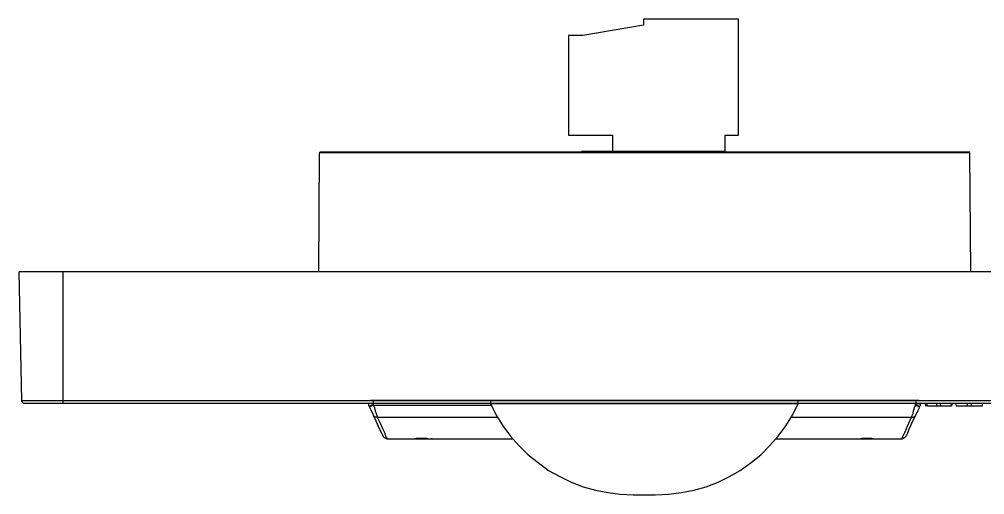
# Model space of a CAD drawing. Header units: centimetres. Extents: x -4.9 to 8, y -12.7 to 4.
# Drawn here: x -4.89 to 1.7, y -12.66 to -9.42 of the extents above; entities that cross this region are included whole.
import ezdxf

# ---------------------------------------------------------------- set-up
doc = ezdxf.new("R2010")
doc.units = ezdxf.units.CM
doc.header["$MEASUREMENT"] = 0
doc.layers.add('Layer 1', color=7, linetype='Continuous')

msp = doc.modelspace()

# ---------------------------------------------------------------- linework, layer by layer
at = {"layer": 'Layer 1', "color": 250, "lineweight": 25}
for points in [[(-0.62803, -9.45488), (-0.62803, -9.45488), (-1.04078, -9.52542), (-1.04078, -9.52542)], [(-0.62803, -9.41606), (-0.62803, -9.41606), (-0.62803, -9.45488), (-0.62803, -9.45488)], [(0.02108, -9.41606), (0.02108, -9.41606), (-0.62803, -9.41606), (-0.62803, -9.41606)], [(0.02108, -10.20629), (0.02108, -10.20629), (0.02108, -9.41606), (0.02108, -9.41606)], [(-1.13956, -9.52542), (-1.13956, -9.52542), (-1.13956, -10.20629), (-1.13956, -10.20629)], [(-1.04078, -9.52542), (-1.04078, -9.52542), (-1.13956, -9.52542), (-1.13956, -9.52542)], [(-1.13956, -10.20629), (-1.13956, -10.20629), (-0.83969, -10.20629), (-0.83969, -10.20629)], [(-0.83969, -10.20629), (-0.83969, -10.20629), (-0.83969, -10.31566), (-0.83969, -10.31566)], [(-0.07063, -10.20629), (-0.07063, -10.20629), (0.02108, -10.20629), (0.02108, -10.20629)], [(-0.07063, -10.31566), (-0.07063, -10.31566), (-0.07063, -10.20629), (-0.07063, -10.20629)], [(-2.83901, -10.32623), (-2.83901, -10.32623), (-2.84381, -11.13761), (-2.84381, -11.13761)], [(1.59542, -10.32623), (1.59542, -10.32623), (-2.83901, -10.32623), (-2.83901, -10.32623)], [(1.59801, -10.3227), (1.59801, -10.3227), (-2.83642, -10.3227), (-2.83642, -10.3227)], [(-1.04782, -10.3227), (-1.04782, -10.3227), (-1.04782, -10.31566), (-1.04782, -10.31566)], [(-1.04782, -10.31566), (-1.04782, -10.31566), (-1.04782, -10.31566), (-1.04782, -10.31566)], [(-1.04782, -10.31566), (-1.04782, -10.31566), (-0.35992, -10.31566), (-0.35992, -10.31566)], [(-0.35992, -10.31566), (-0.35992, -10.31566), (-0.07063, -10.31566), (-0.07063, -10.31566)], [(-0.35992, -10.31566), (-0.35992, -10.31566), (-0.35992, -10.31566), (-0.35992, -10.31566)], [(-0.35992, -10.31566), (-0.35992, -10.31566), (-0.35992, -10.3227), (-0.35992, -10.3227)], [(1.59542, -10.32623), (1.59542, -10.32623), (1.60182, -11.13761), (1.60182, -11.13761)], [(-4.86749, -12.01603), (-4.86749, -12.01603), (-4.88513, -11.13761), (-4.88513, -11.13761)], [(-4.58527, -12.01603), (-4.58527, -12.01603), (-4.58527, -11.13761), (-4.58527, -11.13761)], [(3.33459, -11.13761), (3.33459, -11.13761), (-4.58527, -11.13761), (-4.58527, -11.13761)], [(-4.58527, -12.01603), (-4.58527, -12.01603), (3.33459, -12.01603), (3.33459, -12.01603)], [(3.33459, -12.0372), (3.33459, -12.0372), (-4.58527, -12.0372), (-4.58527, -12.0372)], [(1.24969, -12.01603), (1.24969, -12.01603), (-2.48976, -12.01603), (-2.48976, -12.01603)], [(-2.47212, -12.01603), (-2.47212, -12.01603), (-2.47212, -12.0372), (-2.47212, -12.0372)], [(-2.47212, -12.04426), (-2.47212, -12.04426), (-2.46859, -12.04778), (-2.46859, -12.04778)], [(-2.46859, -12.04778), (-2.46859, -12.04778), (-1.66778, -12.04778), (-1.66778, -12.04778)], [(-1.67131, -12.01603), (-1.67131, -12.01603), (-1.67131, -12.0372), (-1.67131, -12.0372)], [(0.42772, -12.0372), (0.42772, -12.0372), (0.42772, -12.01603), (0.42772, -12.01603)], [(1.22853, -12.04778), (1.22853, -12.04778), (1.22853, -12.04426), (1.22853, -12.04426)], [(1.23206, -12.0372), (1.23206, -12.0372), (1.23206, -12.01603), (1.23206, -12.01603)], [(1.24969, -12.01603), (1.24969, -12.01603), (1.24969, -12.01603), (1.24969, -12.01603)], [(1.29555, -12.0372), (1.29555, -12.0372), (1.29906, -12.05484), (1.29906, -12.05484)], [(1.29906, -12.05484), (1.29906, -12.05484), (1.29555, -12.0372), (1.29555, -12.0372)], [(1.30966, -12.05484), (1.30966, -12.05484), (1.30613, -12.0372), (1.30613, -12.0372)], [(1.37316, -12.05484), (1.37316, -12.05484), (1.37316, -12.0372), (1.37316, -12.0372)], [(1.39784, -12.05484), (1.39784, -12.05484), (1.39784, -12.0372), (1.39784, -12.0372)], [(1.47545, -12.05484), (1.47545, -12.05484), (1.47898, -12.0372), (1.47898, -12.0372)], [(1.5072, -12.05484), (1.5072, -12.05484), (1.50369, -12.0372), (1.50369, -12.0372)], [(1.5072, -12.05484), (1.5072, -12.05484), (1.50369, -12.0372), (1.50369, -12.0372)], [(1.60952, -12.05484), (1.60952, -12.05484), (1.60952, -12.0372), (1.60952, -12.0372)], [(-2.49681, -12.05837), (-2.49681, -12.05837), (-2.49681, -12.05484), (-2.49681, -12.05484)], [(1.25674, -12.05484), (1.25674, -12.05484), (1.25322, -12.05837), (1.25322, -12.05837)], [(1.39784, -12.05484), (1.39784, -12.05484), (1.37316, -12.05484), (1.37316, -12.05484)], [(1.60952, -12.05484), (1.60952, -12.05484), (1.5813, -12.05484), (1.5813, -12.05484)], [(-2.4439, -12.12892), (-2.4439, -12.12892), (-1.62192, -12.12892), (-1.62192, -12.12892)], [(0.38185, -12.12892), (0.38185, -12.12892), (1.20031, -12.12892), (1.20031, -12.12892)], [(-2.37687, -12.27709), (-2.37687, -12.27709), (-2.21106, -12.27709), (-2.21106, -12.27709)], [(-2.21106, -12.27709), (-2.21106, -12.27709), (-2.06995, -12.27709), (-2.06995, -12.27709)], [(-2.07348, -12.27709), (-2.07348, -12.27709), (-1.51962, -12.27709), (-1.51962, -12.27709)], [(0.27603, -12.27709), (0.27603, -12.27709), (0.82989, -12.27709), (0.82989, -12.27709)], [(0.82989, -12.27709), (0.82989, -12.27709), (0.96747, -12.27709), (0.96747, -12.27709)], [(0.96747, -12.27709), (0.96747, -12.27709), (1.13328, -12.27709), (1.13328, -12.27709)]]:
    msp.add_open_spline(points, degree=3, dxfattribs=at)
for points, knots in [([(-4.58527, -11.13761), (-4.58527, -11.13761), (-4.64171, -11.13761), (-4.64171, -11.13761), (-4.64171, -11.13761), (-4.64171, -11.13761), (-4.69816, -11.13761), (-4.69816, -11.13761), (-4.69816, -11.13761), (-4.69816, -11.13761), (-4.75107, -11.13761), (-4.75107, -11.13761), (-4.75107, -11.13761), (-4.75107, -11.13761), (-4.79694, -11.13761), (-4.79694, -11.13761), (-4.79694, -11.13761), (-4.79694, -11.13761), (-4.83221, -11.13761), (-4.83221, -11.13761), (-4.83221, -11.13761), (-4.83221, -11.13761), (-4.86044, -11.13761), (-4.86044, -11.13761), (-4.86044, -11.13761), (-4.86044, -11.13761), (-4.87807, -11.13761), (-4.87807, -11.13761), (-4.87807, -11.13761), (-4.87807, -11.13761), (-4.88513, -11.13761), (-4.88513, -11.13761)], [0, 0, 0, 0, 0.1111111, 0.1111111, 0.1111111, 0.1111111, 0.2222222, 0.2222222, 0.2222222, 0.2222222, 0.3333333, 0.3333333, 0.3333333, 0.3333333, 0.4444444, 0.4444444, 0.4444444, 0.4444444, 0.5555556, 0.5555556, 0.5555556, 0.5555556, 0.6666667, 0.6666667, 0.6666667, 0.6666667, 0.7777778, 0.7777778, 0.7777778, 0.7777778, 1, 1, 1, 1]), ([(-4.86749, -12.01603), (-4.86749, -12.01603), (-4.86396, -12.01603), (-4.86396, -12.01603), (-4.86396, -12.01603), (-4.86396, -12.01603), (-4.84632, -12.01603), (-4.84632, -12.01603), (-4.84632, -12.01603), (-4.84632, -12.01603), (-4.82163, -12.01603), (-4.82163, -12.01603), (-4.82163, -12.01603), (-4.82163, -12.01603), (-4.78635, -12.01603), (-4.78635, -12.01603), (-4.78635, -12.01603), (-4.78635, -12.01603), (-4.74402, -12.01603), (-4.74402, -12.01603), (-4.74402, -12.01603), (-4.74402, -12.01603), (-4.69463, -12.01603), (-4.69463, -12.01603), (-4.69463, -12.01603), (-4.69463, -12.01603), (-4.64171, -12.01603), (-4.64171, -12.01603), (-4.64171, -12.01603), (-4.64171, -12.01603), (-4.58527, -12.01603), (-4.58527, -12.01603)], [0, 0, 0, 0, 0.1111111, 0.1111111, 0.1111111, 0.1111111, 0.2222222, 0.2222222, 0.2222222, 0.2222222, 0.3333333, 0.3333333, 0.3333333, 0.3333333, 0.4444444, 0.4444444, 0.4444444, 0.4444444, 0.5555556, 0.5555556, 0.5555556, 0.5555556, 0.6666667, 0.6666667, 0.6666667, 0.6666667, 0.7777778, 0.7777778, 0.7777778, 0.7777778, 1, 1, 1, 1]), ([(-4.84985, -12.0372), (-4.84985, -12.0372), (-4.85338, -12.0372), (-4.85338, -12.0372), (-4.85338, -12.0372), (-4.85338, -12.0372), (-4.85691, -12.03367), (-4.85691, -12.03367), (-4.85691, -12.03367), (-4.85691, -12.03367), (-4.86044, -12.03367), (-4.86044, -12.03367), (-4.86044, -12.03367), (-4.86044, -12.03367), (-4.86396, -12.03014), (-4.86396, -12.03014), (-4.86396, -12.03014), (-4.86396, -12.03014), (-4.86396, -12.02661), (-4.86396, -12.02661), (-4.86396, -12.02661), (-4.86396, -12.02661), (-4.86749, -12.02309), (-4.86749, -12.02309), (-4.86749, -12.02309), (-4.86749, -12.02309), (-4.86749, -12.01956), (-4.86749, -12.01956), (-4.86749, -12.01956), (-4.86749, -12.01956), (-4.86749, -12.01603), (-4.86749, -12.01603)], [0, 0, 0, 0, 0.1111111, 0.1111111, 0.1111111, 0.1111111, 0.2222222, 0.2222222, 0.2222222, 0.2222222, 0.3333333, 0.3333333, 0.3333333, 0.3333333, 0.4444444, 0.4444444, 0.4444444, 0.4444444, 0.5555556, 0.5555556, 0.5555556, 0.5555556, 0.6666667, 0.6666667, 0.6666667, 0.6666667, 0.7777778, 0.7777778, 0.7777778, 0.7777778, 1, 1, 1, 1]), ([(-4.58527, -12.0372), (-4.58527, -12.0372), (-4.63466, -12.0372), (-4.63466, -12.0372), (-4.63466, -12.0372), (-4.63466, -12.0372), (-4.68405, -12.0372), (-4.68405, -12.0372), (-4.68405, -12.0372), (-4.68405, -12.0372), (-4.72991, -12.0372), (-4.72991, -12.0372), (-4.72991, -12.0372), (-4.72991, -12.0372), (-4.77224, -12.0372), (-4.77224, -12.0372), (-4.77224, -12.0372), (-4.77224, -12.0372), (-4.80399, -12.0372), (-4.80399, -12.0372), (-4.80399, -12.0372), (-4.80399, -12.0372), (-4.82869, -12.0372), (-4.82869, -12.0372), (-4.82869, -12.0372), (-4.82869, -12.0372), (-4.8428, -12.0372), (-4.8428, -12.0372), (-4.8428, -12.0372), (-4.8428, -12.0372), (-4.84985, -12.0372), (-4.84985, -12.0372)], [0, 0, 0, 0, 0.1111111, 0.1111111, 0.1111111, 0.1111111, 0.2222222, 0.2222222, 0.2222222, 0.2222222, 0.3333333, 0.3333333, 0.3333333, 0.3333333, 0.4444444, 0.4444444, 0.4444444, 0.4444444, 0.5555556, 0.5555556, 0.5555556, 0.5555556, 0.6666667, 0.6666667, 0.6666667, 0.6666667, 0.7777778, 0.7777778, 0.7777778, 0.7777778, 1, 1, 1, 1]), ([(-4.58527, -12.0372), (-4.58527, -12.0372), (-4.58527, -12.0372), (-4.58527, -12.0372), (-4.58527, -12.0372), (-4.58527, -12.0372), (-4.58527, -12.03367), (-4.58527, -12.03367), (-4.58527, -12.03367), (-4.58527, -12.03367), (-4.58527, -12.03014), (-4.58527, -12.03014), (-4.58527, -12.03014), (-4.58527, -12.03014), (-4.58527, -12.02661), (-4.58527, -12.02661), (-4.58527, -12.02661), (-4.58527, -12.02661), (-4.58527, -12.02309), (-4.58527, -12.02309), (-4.58527, -12.02309), (-4.58527, -12.02309), (-4.58527, -12.01956), (-4.58527, -12.01956), (-4.58527, -12.01956), (-4.58527, -12.01956), (-4.58527, -12.01603), (-4.58527, -12.01603)], [0, 0, 0, 0, 0.125, 0.125, 0.125, 0.125, 0.25, 0.25, 0.25, 0.25, 0.375, 0.375, 0.375, 0.375, 0.5, 0.5, 0.5, 0.5, 0.625, 0.625, 0.625, 0.625, 0.75, 0.75, 0.75, 0.75, 1, 1, 1, 1]), ([(-2.47212, -12.0372), (-2.47212, -12.0372), (-2.47917, -12.0372), (-2.47917, -12.0372), (-2.47917, -12.0372), (-2.47917, -12.0372), (-2.4827, -12.0372), (-2.4827, -12.0372), (-2.4827, -12.0372), (-2.4827, -12.0372), (-2.48976, -12.0372), (-2.48976, -12.0372), (-2.48976, -12.0372), (-2.48976, -12.0372), (-2.49328, -12.0372), (-2.49328, -12.0372), (-2.49328, -12.0372), (-2.49328, -12.0372), (-2.49681, -12.0372), (-2.49681, -12.0372), (-2.49681, -12.0372), (-2.49681, -12.0372), (-2.50034, -12.0372), (-2.50034, -12.0372), (-2.50034, -12.0372), (-2.50034, -12.0372), (-2.50387, -12.0372), (-2.50387, -12.0372)], [0, 0, 0, 0, 0.125, 0.125, 0.125, 0.125, 0.25, 0.25, 0.25, 0.25, 0.375, 0.375, 0.375, 0.375, 0.5, 0.5, 0.5, 0.5, 0.625, 0.625, 0.625, 0.625, 0.75, 0.75, 0.75, 0.75, 1, 1, 1, 1]), ([(-2.49681, -12.05484), (-2.49681, -12.05484), (-2.50034, -12.05131), (-2.50034, -12.05131), (-2.50034, -12.05131), (-2.50034, -12.05131), (-2.50034, -12.04426), (-2.50034, -12.04426), (-2.50034, -12.04426), (-2.50034, -12.04426), (-2.50387, -12.0372), (-2.50387, -12.0372)], [0, 0, 0, 0, 0.25, 0.25, 0.25, 0.25, 0.5, 0.5, 0.5, 0.5, 1, 1, 1, 1]), ([(-2.50034, -12.01603), (-2.50034, -12.01603), (-2.49681, -12.01603), (-2.49681, -12.01603), (-2.49681, -12.01603), (-2.49681, -12.01603), (-2.48976, -12.01603), (-2.48976, -12.01603)], [0, 0, 0, 0, 0.3333333, 0.3333333, 0.3333333, 0.3333333, 1, 1, 1, 1]), ([(-2.47212, -12.04426), (-2.47212, -12.04426), (-2.47565, -12.04778), (-2.47565, -12.04778), (-2.47565, -12.04778), (-2.47565, -12.04778), (-2.4827, -12.04778), (-2.4827, -12.04778), (-2.4827, -12.04778), (-2.4827, -12.04778), (-2.48623, -12.05131), (-2.48623, -12.05131), (-2.48623, -12.05131), (-2.48623, -12.05131), (-2.48976, -12.05131), (-2.48976, -12.05131), (-2.48976, -12.05131), (-2.48976, -12.05131), (-2.49328, -12.05484), (-2.49328, -12.05484), (-2.49328, -12.05484), (-2.49328, -12.05484), (-2.49681, -12.05484), (-2.49681, -12.05484)], [0, 0, 0, 0, 0.1428571, 0.1428571, 0.1428571, 0.1428571, 0.2857143, 0.2857143, 0.2857143, 0.2857143, 0.4285714, 0.4285714, 0.4285714, 0.4285714, 0.5714286, 0.5714286, 0.5714286, 0.5714286, 0.7142857, 0.7142857, 0.7142857, 0.7142857, 1, 1, 1, 1]), ([(-2.46859, -12.04778), (-2.46859, -12.04778), (-2.47565, -12.04778), (-2.47565, -12.04778), (-2.47565, -12.04778), (-2.47565, -12.04778), (-2.47917, -12.05131), (-2.47917, -12.05131), (-2.47917, -12.05131), (-2.47917, -12.05131), (-2.48623, -12.05484), (-2.48623, -12.05484), (-2.48623, -12.05484), (-2.48623, -12.05484), (-2.48976, -12.05484), (-2.48976, -12.05484), (-2.48976, -12.05484), (-2.48976, -12.05484), (-2.49328, -12.05837), (-2.49328, -12.05837), (-2.49328, -12.05837), (-2.49328, -12.05837), (-2.49681, -12.05837), (-2.49681, -12.05837)], [0, 0, 0, 0, 0.1428571, 0.1428571, 0.1428571, 0.1428571, 0.2857143, 0.2857143, 0.2857143, 0.2857143, 0.4285714, 0.4285714, 0.4285714, 0.4285714, 0.5714286, 0.5714286, 0.5714286, 0.5714286, 0.7142857, 0.7142857, 0.7142857, 0.7142857, 1, 1, 1, 1]), ([(-2.47212, -12.0372), (-2.47212, -12.0372), (-2.47212, -12.04073), (-2.47212, -12.04073), (-2.47212, -12.04073), (-2.47212, -12.04073), (-2.47212, -12.04426), (-2.47212, -12.04426)], [0, 0, 0, 0, 0.3333333, 0.3333333, 0.3333333, 0.3333333, 1, 1, 1, 1]), ([(-2.46859, -12.04778), (-2.46859, -12.04778), (-2.46153, -12.06542), (-2.46153, -12.06542), (-2.46153, -12.06542), (-2.46153, -12.06542), (-2.45801, -12.08659), (-2.45801, -12.08659), (-2.45801, -12.08659), (-2.45801, -12.08659), (-2.45095, -12.10423), (-2.45095, -12.10423), (-2.45095, -12.10423), (-2.45095, -12.10423), (-2.44742, -12.11834), (-2.44742, -12.11834), (-2.44742, -12.11834), (-2.44742, -12.11834), (-2.4439, -12.12892), (-2.4439, -12.12892)], [0, 0, 0, 0, 0.1666667, 0.1666667, 0.1666667, 0.1666667, 0.3333333, 0.3333333, 0.3333333, 0.3333333, 0.5, 0.5, 0.5, 0.5, 0.6666667, 0.6666667, 0.6666667, 0.6666667, 1, 1, 1, 1]), ([(-1.67131, -12.0372), (-1.67131, -12.0372), (-1.63251, -12.11481), (-1.63251, -12.11481), (-1.63251, -12.11481), (-1.63251, -12.11481), (-1.58665, -12.18889), (-1.58665, -12.18889), (-1.58665, -12.18889), (-1.58665, -12.18889), (-1.53373, -12.25945), (-1.53373, -12.25945), (-1.53373, -12.25945), (-1.53373, -12.25945), (-1.47728, -12.32295), (-1.47728, -12.32295), (-1.47728, -12.32295), (-1.47728, -12.32295), (-1.41378, -12.38645), (-1.41378, -12.38645), (-1.41378, -12.38645), (-1.41378, -12.38645), (-1.34676, -12.43937), (-1.34676, -12.43937), (-1.34676, -12.43937), (-1.34676, -12.43937), (-1.2762, -12.49228), (-1.2762, -12.49228), (-1.2762, -12.49228), (-1.2762, -12.49228), (-1.19859, -12.53462), (-1.19859, -12.53462), (-1.19859, -12.53462), (-1.19859, -12.53462), (-1.12098, -12.57342), (-1.12098, -12.57342), (-1.12098, -12.57342), (-1.12098, -12.57342), (-1.03984, -12.60517), (-1.03984, -12.60517), (-1.03984, -12.60517), (-1.03984, -12.60517), (-0.95517, -12.62634), (-0.95517, -12.62634), (-0.95517, -12.62634), (-0.95517, -12.62634), (-0.87051, -12.64398), (-0.87051, -12.64398), (-0.87051, -12.64398), (-0.87051, -12.64398), (-0.78584, -12.65456), (-0.78584, -12.65456), (-0.78584, -12.65456), (-0.78584, -12.65456), (-0.69765, -12.65809), (-0.69765, -12.65809)], [0, 0, 0, 0, 0.0666667, 0.0666667, 0.0666667, 0.0666667, 0.1333333, 0.1333333, 0.1333333, 0.1333333, 0.2, 0.2, 0.2, 0.2, 0.2666667, 0.2666667, 0.2666667, 0.2666667, 0.3333333, 0.3333333, 0.3333333, 0.3333333, 0.4, 0.4, 0.4, 0.4, 0.4666667, 0.4666667, 0.4666667, 0.4666667, 0.5333333, 0.5333333, 0.5333333, 0.5333333, 0.6, 0.6, 0.6, 0.6, 0.6666667, 0.6666667, 0.6666667, 0.6666667, 0.7333333, 0.7333333, 0.7333333, 0.7333333, 0.8, 0.8, 0.8, 0.8, 0.8666667, 0.8666667, 0.8666667, 0.8666667, 1, 1, 1, 1]), ([(-1.67131, -12.0372), (-1.67131, -12.0372), (-1.66778, -12.0372), (-1.66778, -12.0372), (-1.66778, -12.0372), (-1.66778, -12.0372), (-1.6572, -12.0372), (-1.6572, -12.0372), (-1.6572, -12.0372), (-1.6572, -12.0372), (-1.63956, -12.0372), (-1.63956, -12.0372), (-1.63956, -12.0372), (-1.63956, -12.0372), (-1.6184, -12.0372), (-1.6184, -12.0372), (-1.6184, -12.0372), (-1.6184, -12.0372), (-1.58665, -12.0372), (-1.58665, -12.0372), (-1.58665, -12.0372), (-1.58665, -12.0372), (-1.55137, -12.0372), (-1.55137, -12.0372), (-1.55137, -12.0372), (-1.55137, -12.0372), (-1.50903, -12.0372), (-1.50903, -12.0372), (-1.50903, -12.0372), (-1.50903, -12.0372), (-1.45965, -12.0372), (-1.45965, -12.0372), (-1.45965, -12.0372), (-1.45965, -12.0372), (-1.40673, -12.0372), (-1.40673, -12.0372), (-1.40673, -12.0372), (-1.40673, -12.0372), (-1.34676, -12.0372), (-1.34676, -12.0372), (-1.34676, -12.0372), (-1.34676, -12.0372), (-1.28326, -12.0372), (-1.28326, -12.0372), (-1.28326, -12.0372), (-1.28326, -12.0372), (-1.21623, -12.0372), (-1.21623, -12.0372), (-1.21623, -12.0372), (-1.21623, -12.0372), (-1.14567, -12.0372), (-1.14567, -12.0372), (-1.14567, -12.0372), (-1.14567, -12.0372), (-1.07159, -12.0372), (-1.07159, -12.0372), (-1.07159, -12.0372), (-1.07159, -12.0372), (-0.99398, -12.0372), (-0.99398, -12.0372), (-0.99398, -12.0372), (-0.99398, -12.0372), (-0.91284, -12.0372), (-0.91284, -12.0372), (-0.91284, -12.0372), (-0.91284, -12.0372), (-0.8317, -12.0372), (-0.8317, -12.0372), (-0.8317, -12.0372), (-0.8317, -12.0372), (-0.74703, -12.0372), (-0.74703, -12.0372), (-0.74703, -12.0372), (-0.74703, -12.0372), (-0.66237, -12.0372), (-0.66237, -12.0372), (-0.66237, -12.0372), (-0.66237, -12.0372), (-0.5777, -12.0372), (-0.5777, -12.0372), (-0.5777, -12.0372), (-0.5777, -12.0372), (-0.49303, -12.0372), (-0.49303, -12.0372), (-0.49303, -12.0372), (-0.49303, -12.0372), (-0.4119, -12.0372), (-0.4119, -12.0372), (-0.4119, -12.0372), (-0.4119, -12.0372), (-0.32723, -12.0372), (-0.32723, -12.0372), (-0.32723, -12.0372), (-0.32723, -12.0372), (-0.24962, -12.0372), (-0.24962, -12.0372), (-0.24962, -12.0372), (-0.24962, -12.0372), (-0.17201, -12.0372), (-0.17201, -12.0372), (-0.17201, -12.0372), (-0.17201, -12.0372), (-0.0944, -12.0372), (-0.0944, -12.0372), (-0.0944, -12.0372), (-0.0944, -12.0372), (-0.02383, -12.0372), (-0.02383, -12.0372), (-0.02383, -12.0372), (-0.02383, -12.0372), (0.0432, -12.0372), (0.0432, -12.0372), (0.0432, -12.0372), (0.0432, -12.0372), (0.10669, -12.0372), (0.10669, -12.0372), (0.10669, -12.0372), (0.10669, -12.0372), (0.16667, -12.0372), (0.16667, -12.0372), (0.16667, -12.0372), (0.16667, -12.0372), (0.21958, -12.0372), (0.21958, -12.0372), (0.21958, -12.0372), (0.21958, -12.0372), (0.26544, -12.0372), (0.26544, -12.0372), (0.26544, -12.0372), (0.26544, -12.0372), (0.30778, -12.0372), (0.30778, -12.0372), (0.30778, -12.0372), (0.30778, -12.0372), (0.34658, -12.0372), (0.34658, -12.0372), (0.34658, -12.0372), (0.34658, -12.0372), (0.3748, -12.0372), (0.3748, -12.0372), (0.3748, -12.0372), (0.3748, -12.0372), (0.41714, -12.0372), (0.41714, -12.0372), (0.41714, -12.0372), (0.41714, -12.0372), (0.42772, -12.0372), (0.42772, -12.0372)], [0, 0, 0, 0, 0.0263158, 0.0263158, 0.0263158, 0.0263158, 0.0526316, 0.0526316, 0.0526316, 0.0526316, 0.0789474, 0.0789474, 0.0789474, 0.0789474, 0.1052632, 0.1052632, 0.1052632, 0.1052632, 0.1315789, 0.1315789, 0.1315789, 0.1315789, 0.1578947, 0.1578947, 0.1578947, 0.1578947, 0.1842105, 0.1842105, 0.1842105, 0.1842105, 0.2105263, 0.2105263, 0.2105263, 0.2105263, 0.2368421, 0.2368421, 0.2368421, 0.2368421, 0.2631579, 0.2631579, 0.2631579, 0.2631579, 0.2894737, 0.2894737, 0.2894737, 0.2894737, 0.3157895, 0.3157895, 0.3157895, 0.3157895, 0.3421053, 0.3421053, 0.3421053, 0.3421053, 0.3684211, 0.3684211, 0.3684211, 0.3684211, 0.3947368, 0.3947368, 0.3947368, 0.3947368, 0.4210526, 0.4210526, 0.4210526, 0.4210526, 0.4473684, 0.4473684, 0.4473684, 0.4473684, 0.4736842, 0.4736842, 0.4736842, 0.4736842, 0.5, 0.5, 0.5, 0.5, 0.5263158, 0.5263158, 0.5263158, 0.5263158, 0.5526316, 0.5526316, 0.5526316, 0.5526316, 0.5789474, 0.5789474, 0.5789474, 0.5789474, 0.6052632, 0.6052632, 0.6052632, 0.6052632, 0.6315789, 0.6315789, 0.6315789, 0.6315789, 0.6578947, 0.6578947, 0.6578947, 0.6578947, 0.6842105, 0.6842105, 0.6842105, 0.6842105, 0.7105263, 0.7105263, 0.7105263, 0.7105263, 0.7368421, 0.7368421, 0.7368421, 0.7368421, 0.7631579, 0.7631579, 0.7631579, 0.7631579, 0.7894737, 0.7894737, 0.7894737, 0.7894737, 0.8157895, 0.8157895, 0.8157895, 0.8157895, 0.8421053, 0.8421053, 0.8421053, 0.8421053, 0.8684211, 0.8684211, 0.8684211, 0.8684211, 0.8947368, 0.8947368, 0.8947368, 0.8947368, 0.9210526, 0.9210526, 0.9210526, 0.9210526, 0.9473684, 0.9473684, 0.9473684, 0.9473684, 1, 1, 1, 1]), ([(-0.54595, -12.65809), (-0.54595, -12.65809), (-0.45776, -12.65456), (-0.45776, -12.65456), (-0.45776, -12.65456), (-0.45776, -12.65456), (-0.36956, -12.64398), (-0.36956, -12.64398), (-0.36956, -12.64398), (-0.36956, -12.64398), (-0.2849, -12.62634), (-0.2849, -12.62634), (-0.2849, -12.62634), (-0.2849, -12.62634), (-0.20023, -12.60517), (-0.20023, -12.60517), (-0.20023, -12.60517), (-0.20023, -12.60517), (-0.11909, -12.57342), (-0.11909, -12.57342), (-0.11909, -12.57342), (-0.11909, -12.57342), (-0.04147, -12.53462), (-0.04147, -12.53462), (-0.04147, -12.53462), (-0.04147, -12.53462), (0.0326, -12.49228), (0.0326, -12.49228), (0.0326, -12.49228), (0.0326, -12.49228), (0.10669, -12.43937), (0.10669, -12.43937), (0.10669, -12.43937), (0.10669, -12.43937), (0.17372, -12.38645), (0.17372, -12.38645), (0.17372, -12.38645), (0.17372, -12.38645), (0.23369, -12.32295), (0.23369, -12.32295), (0.23369, -12.32295), (0.23369, -12.32295), (0.29014, -12.25945), (0.29014, -12.25945), (0.29014, -12.25945), (0.29014, -12.25945), (0.34306, -12.18889), (0.34306, -12.18889), (0.34306, -12.18889), (0.34306, -12.18889), (0.38892, -12.11481), (0.38892, -12.11481), (0.38892, -12.11481), (0.38892, -12.11481), (0.42772, -12.0372), (0.42772, -12.0372)], [0, 0, 0, 0, 0.0666667, 0.0666667, 0.0666667, 0.0666667, 0.1333333, 0.1333333, 0.1333333, 0.1333333, 0.2, 0.2, 0.2, 0.2, 0.2666667, 0.2666667, 0.2666667, 0.2666667, 0.3333333, 0.3333333, 0.3333333, 0.3333333, 0.4, 0.4, 0.4, 0.4, 0.4666667, 0.4666667, 0.4666667, 0.4666667, 0.5333333, 0.5333333, 0.5333333, 0.5333333, 0.6, 0.6, 0.6, 0.6, 0.6666667, 0.6666667, 0.6666667, 0.6666667, 0.7333333, 0.7333333, 0.7333333, 0.7333333, 0.8, 0.8, 0.8, 0.8, 0.8666667, 0.8666667, 0.8666667, 0.8666667, 1, 1, 1, 1]), ([(1.20031, -12.12892), (1.20031, -12.12892), (1.20383, -12.11834), (1.20383, -12.11834), (1.20383, -12.11834), (1.20383, -12.11834), (1.21089, -12.10423), (1.21089, -12.10423), (1.21089, -12.10423), (1.21089, -12.10423), (1.21442, -12.08659), (1.21442, -12.08659), (1.21442, -12.08659), (1.21442, -12.08659), (1.22147, -12.06542), (1.22147, -12.06542), (1.22147, -12.06542), (1.22147, -12.06542), (1.22853, -12.04778), (1.22853, -12.04778)], [0, 0, 0, 0, 0.1666667, 0.1666667, 0.1666667, 0.1666667, 0.3333333, 0.3333333, 0.3333333, 0.3333333, 0.5, 0.5, 0.5, 0.5, 0.6666667, 0.6666667, 0.6666667, 0.6666667, 1, 1, 1, 1]), ([(1.22853, -12.04426), (1.22853, -12.04426), (1.22853, -12.04073), (1.22853, -12.04073), (1.22853, -12.04073), (1.22853, -12.04073), (1.23206, -12.04073), (1.23206, -12.04073), (1.23206, -12.04073), (1.23206, -12.04073), (1.23206, -12.0372), (1.23206, -12.0372)], [0, 0, 0, 0, 0.25, 0.25, 0.25, 0.25, 0.5, 0.5, 0.5, 0.5, 1, 1, 1, 1]), ([(1.22853, -12.04426), (1.22853, -12.04426), (1.23558, -12.04778), (1.23558, -12.04778), (1.23558, -12.04778), (1.23558, -12.04778), (1.2391, -12.04778), (1.2391, -12.04778), (1.2391, -12.04778), (1.2391, -12.04778), (1.24264, -12.05131), (1.24264, -12.05131), (1.24264, -12.05131), (1.24264, -12.05131), (1.24969, -12.05131), (1.24969, -12.05131), (1.24969, -12.05131), (1.24969, -12.05131), (1.24969, -12.05484), (1.24969, -12.05484), (1.24969, -12.05484), (1.24969, -12.05484), (1.25322, -12.05484), (1.25322, -12.05484), (1.25322, -12.05484), (1.25322, -12.05484), (1.25674, -12.05484), (1.25674, -12.05484)], [0, 0, 0, 0, 0.125, 0.125, 0.125, 0.125, 0.25, 0.25, 0.25, 0.25, 0.375, 0.375, 0.375, 0.375, 0.5, 0.5, 0.5, 0.5, 0.625, 0.625, 0.625, 0.625, 0.75, 0.75, 0.75, 0.75, 1, 1, 1, 1]), ([(1.22853, -12.04778), (1.22853, -12.04778), (1.23206, -12.04778), (1.23206, -12.04778), (1.23206, -12.04778), (1.23206, -12.04778), (1.2391, -12.05131), (1.2391, -12.05131), (1.2391, -12.05131), (1.2391, -12.05131), (1.24264, -12.05484), (1.24264, -12.05484), (1.24264, -12.05484), (1.24264, -12.05484), (1.24617, -12.05484), (1.24617, -12.05484), (1.24617, -12.05484), (1.24617, -12.05484), (1.24969, -12.05837), (1.24969, -12.05837), (1.24969, -12.05837), (1.24969, -12.05837), (1.25322, -12.05837), (1.25322, -12.05837)], [0, 0, 0, 0, 0.1428571, 0.1428571, 0.1428571, 0.1428571, 0.2857143, 0.2857143, 0.2857143, 0.2857143, 0.4285714, 0.4285714, 0.4285714, 0.4285714, 0.5714286, 0.5714286, 0.5714286, 0.5714286, 0.7142857, 0.7142857, 0.7142857, 0.7142857, 1, 1, 1, 1]), ([(1.23206, -12.0372), (1.23206, -12.0372), (1.23558, -12.0372), (1.23558, -12.0372), (1.23558, -12.0372), (1.23558, -12.0372), (1.24264, -12.0372), (1.24264, -12.0372), (1.24264, -12.0372), (1.24264, -12.0372), (1.24617, -12.0372), (1.24617, -12.0372), (1.24617, -12.0372), (1.24617, -12.0372), (1.25322, -12.0372), (1.25322, -12.0372), (1.25322, -12.0372), (1.25322, -12.0372), (1.25674, -12.0372), (1.25674, -12.0372), (1.25674, -12.0372), (1.25674, -12.0372), (1.26028, -12.0372), (1.26028, -12.0372)], [0, 0, 0, 0, 0.1428571, 0.1428571, 0.1428571, 0.1428571, 0.2857143, 0.2857143, 0.2857143, 0.2857143, 0.4285714, 0.4285714, 0.4285714, 0.4285714, 0.5714286, 0.5714286, 0.5714286, 0.5714286, 0.7142857, 0.7142857, 0.7142857, 0.7142857, 1, 1, 1, 1]), ([(1.24969, -12.01603), (1.24969, -12.01603), (1.25322, -12.01603), (1.25322, -12.01603), (1.25322, -12.01603), (1.25322, -12.01603), (1.26028, -12.01603), (1.26028, -12.01603)], [0, 0, 0, 0, 0.3333333, 0.3333333, 0.3333333, 0.3333333, 1, 1, 1, 1]), ([(1.26028, -12.0372), (1.26028, -12.0372), (1.26028, -12.04426), (1.26028, -12.04426), (1.26028, -12.04426), (1.26028, -12.04426), (1.26028, -12.05131), (1.26028, -12.05131), (1.26028, -12.05131), (1.26028, -12.05131), (1.25674, -12.05484), (1.25674, -12.05484)], [0, 0, 0, 0, 0.25, 0.25, 0.25, 0.25, 0.5, 0.5, 0.5, 0.5, 1, 1, 1, 1]), ([(1.47193, -12.05484), (1.47193, -12.05484), (1.47193, -12.04778), (1.47193, -12.04778), (1.47193, -12.04778), (1.47193, -12.04778), (1.47545, -12.0372), (1.47545, -12.0372)], [0, 0, 0, 0, 0.3333333, 0.3333333, 0.3333333, 0.3333333, 1, 1, 1, 1]), ([(1.5813, -12.05484), (1.5813, -12.05484), (1.5813, -12.05131), (1.5813, -12.05131), (1.5813, -12.05131), (1.5813, -12.05131), (1.5813, -12.04425), (1.5813, -12.04425), (1.5813, -12.04425), (1.5813, -12.04425), (1.5813, -12.0372), (1.5813, -12.0372)], [0, 0, 0, 0, 0.25, 0.25, 0.25, 0.25, 0.5, 0.5, 0.5, 0.5, 1, 1, 1, 1]), ([(1.68006, -12.05484), (1.68006, -12.05484), (1.68359, -12.04778), (1.68359, -12.04778), (1.68359, -12.04778), (1.68359, -12.04778), (1.68359, -12.0372), (1.68359, -12.0372)], [0, 0, 0, 0, 0.3333333, 0.3333333, 0.3333333, 0.3333333, 1, 1, 1, 1]), ([(1.68006, -12.05484), (1.68006, -12.05484), (1.68359, -12.04778), (1.68359, -12.04778), (1.68359, -12.04778), (1.68359, -12.04778), (1.68359, -12.0372), (1.68359, -12.0372)], [0, 0, 0, 0, 0.3333333, 0.3333333, 0.3333333, 0.3333333, 1, 1, 1, 1]), ([(-2.46859, -12.11834), (-2.46859, -12.11834), (-2.47212, -12.10776), (-2.47212, -12.10776), (-2.47212, -12.10776), (-2.47212, -12.10776), (-2.47917, -12.09717), (-2.47917, -12.09717), (-2.47917, -12.09717), (-2.47917, -12.09717), (-2.4827, -12.08659), (-2.4827, -12.08659), (-2.4827, -12.08659), (-2.4827, -12.08659), (-2.48976, -12.07248), (-2.48976, -12.07248), (-2.48976, -12.07248), (-2.48976, -12.07248), (-2.49681, -12.05837), (-2.49681, -12.05837)], [0, 0, 0, 0, 0.1666667, 0.1666667, 0.1666667, 0.1666667, 0.3333333, 0.3333333, 0.3333333, 0.3333333, 0.5, 0.5, 0.5, 0.5, 0.6666667, 0.6666667, 0.6666667, 0.6666667, 1, 1, 1, 1]), ([(1.25322, -12.05837), (1.25322, -12.05837), (1.24969, -12.07248), (1.24969, -12.07248), (1.24969, -12.07248), (1.24969, -12.07248), (1.24264, -12.08659), (1.24264, -12.08659), (1.24264, -12.08659), (1.24264, -12.08659), (1.23558, -12.09717), (1.23558, -12.09717), (1.23558, -12.09717), (1.23558, -12.09717), (1.23206, -12.10776), (1.23206, -12.10776), (1.23206, -12.10776), (1.23206, -12.10776), (1.22853, -12.11834), (1.22853, -12.11834)], [0, 0, 0, 0, 0.1666667, 0.1666667, 0.1666667, 0.1666667, 0.3333333, 0.3333333, 0.3333333, 0.3333333, 0.5, 0.5, 0.5, 0.5, 0.6666667, 0.6666667, 0.6666667, 0.6666667, 1, 1, 1, 1]), ([(1.37316, -12.05484), (1.37316, -12.05484), (1.34845, -12.05484), (1.34845, -12.05484), (1.34845, -12.05484), (1.34845, -12.05484), (1.32377, -12.05484), (1.32377, -12.05484), (1.32377, -12.05484), (1.32377, -12.05484), (1.30966, -12.05484), (1.30966, -12.05484)], [0, 0, 0, 0, 0.25, 0.25, 0.25, 0.25, 0.5, 0.5, 0.5, 0.5, 1, 1, 1, 1]), ([(1.47193, -12.05484), (1.47193, -12.05484), (1.46134, -12.05484), (1.46134, -12.05484), (1.46134, -12.05484), (1.46134, -12.05484), (1.4437, -12.05484), (1.4437, -12.05484), (1.4437, -12.05484), (1.4437, -12.05484), (1.42255, -12.05484), (1.42255, -12.05484), (1.42255, -12.05484), (1.42255, -12.05484), (1.39784, -12.05484), (1.39784, -12.05484)], [0, 0, 0, 0, 0.2, 0.2, 0.2, 0.2, 0.4, 0.4, 0.4, 0.4, 0.6, 0.6, 0.6, 0.6, 1, 1, 1, 1]), ([(1.5813, -12.05484), (1.5813, -12.05484), (1.55659, -12.05484), (1.55659, -12.05484), (1.55659, -12.05484), (1.55659, -12.05484), (1.53543, -12.05484), (1.53543, -12.05484), (1.53543, -12.05484), (1.53543, -12.05484), (1.5178, -12.05484), (1.5178, -12.05484), (1.5178, -12.05484), (1.5178, -12.05484), (1.51073, -12.05484), (1.51073, -12.05484), (1.51073, -12.05484), (1.51073, -12.05484), (1.5072, -12.05484), (1.5072, -12.05484)], [0, 0, 0, 0, 0.1666667, 0.1666667, 0.1666667, 0.1666667, 0.3333333, 0.3333333, 0.3333333, 0.3333333, 0.5, 0.5, 0.5, 0.5, 0.6666667, 0.6666667, 0.6666667, 0.6666667, 1, 1, 1, 1]), ([(1.68006, -12.05484), (1.68006, -12.05484), (1.66948, -12.05484), (1.66948, -12.05484), (1.66948, -12.05484), (1.66948, -12.05484), (1.65538, -12.05484), (1.65538, -12.05484), (1.65538, -12.05484), (1.65538, -12.05484), (1.6342, -12.05484), (1.6342, -12.05484), (1.6342, -12.05484), (1.6342, -12.05484), (1.60952, -12.05484), (1.60952, -12.05484)], [0, 0, 0, 0, 0.2, 0.2, 0.2, 0.2, 0.4, 0.4, 0.4, 0.4, 0.6, 0.6, 0.6, 0.6, 1, 1, 1, 1]), ([(-2.4439, -12.12892), (-2.4439, -12.12892), (-2.44742, -12.13245), (-2.44742, -12.13245), (-2.44742, -12.13245), (-2.44742, -12.13245), (-2.45095, -12.12892), (-2.45095, -12.12892), (-2.45095, -12.12892), (-2.45095, -12.12892), (-2.45448, -12.12892), (-2.45448, -12.12892), (-2.45448, -12.12892), (-2.45448, -12.12892), (-2.45801, -12.12892), (-2.45801, -12.12892), (-2.45801, -12.12892), (-2.45801, -12.12892), (-2.46153, -12.12539), (-2.46153, -12.12539), (-2.46153, -12.12539), (-2.46153, -12.12539), (-2.46506, -12.12539), (-2.46506, -12.12539), (-2.46506, -12.12539), (-2.46506, -12.12539), (-2.46859, -12.12187), (-2.46859, -12.12187), (-2.46859, -12.12187), (-2.46859, -12.12187), (-2.46859, -12.11834), (-2.46859, -12.11834)], [0, 0, 0, 0, 0.1111111, 0.1111111, 0.1111111, 0.1111111, 0.2222222, 0.2222222, 0.2222222, 0.2222222, 0.3333333, 0.3333333, 0.3333333, 0.3333333, 0.4444444, 0.4444444, 0.4444444, 0.4444444, 0.5555556, 0.5555556, 0.5555556, 0.5555556, 0.6666667, 0.6666667, 0.6666667, 0.6666667, 0.7777778, 0.7777778, 0.7777778, 0.7777778, 1, 1, 1, 1]), ([(-2.40156, -12.25945), (-2.40156, -12.25945), (-2.40509, -12.25945), (-2.40509, -12.25945), (-2.40509, -12.25945), (-2.40509, -12.25945), (-2.40509, -12.25239), (-2.40509, -12.25239), (-2.40509, -12.25239), (-2.40509, -12.25239), (-2.41215, -12.23828), (-2.41215, -12.23828), (-2.41215, -12.23828), (-2.41215, -12.23828), (-2.42273, -12.21712), (-2.42273, -12.21712), (-2.42273, -12.21712), (-2.42273, -12.21712), (-2.43684, -12.18889), (-2.43684, -12.18889), (-2.43684, -12.18889), (-2.43684, -12.18889), (-2.45095, -12.15714), (-2.45095, -12.15714), (-2.45095, -12.15714), (-2.45095, -12.15714), (-2.46859, -12.11834), (-2.46859, -12.11834)], [0, 0, 0, 0, 0.125, 0.125, 0.125, 0.125, 0.25, 0.25, 0.25, 0.25, 0.375, 0.375, 0.375, 0.375, 0.5, 0.5, 0.5, 0.5, 0.625, 0.625, 0.625, 0.625, 0.75, 0.75, 0.75, 0.75, 1, 1, 1, 1]), ([(-2.4439, -12.12892), (-2.4439, -12.12892), (-2.42273, -12.17126), (-2.42273, -12.17126), (-2.42273, -12.17126), (-2.42273, -12.17126), (-2.40862, -12.20653), (-2.40862, -12.20653), (-2.40862, -12.20653), (-2.40862, -12.20653), (-2.39451, -12.23476), (-2.39451, -12.23476), (-2.39451, -12.23476), (-2.39451, -12.23476), (-2.38745, -12.25592), (-2.38745, -12.25592), (-2.38745, -12.25592), (-2.38745, -12.25592), (-2.3804, -12.27003), (-2.3804, -12.27003), (-2.3804, -12.27003), (-2.3804, -12.27003), (-2.37687, -12.27709), (-2.37687, -12.27709)], [0, 0, 0, 0, 0.1428571, 0.1428571, 0.1428571, 0.1428571, 0.2857143, 0.2857143, 0.2857143, 0.2857143, 0.4285714, 0.4285714, 0.4285714, 0.4285714, 0.5714286, 0.5714286, 0.5714286, 0.5714286, 0.7142857, 0.7142857, 0.7142857, 0.7142857, 1, 1, 1, 1]), ([(1.13328, -12.27709), (1.13328, -12.27709), (1.13328, -12.27709), (1.13328, -12.27709), (1.13328, -12.27709), (1.13328, -12.27709), (1.13681, -12.27003), (1.13681, -12.27003), (1.13681, -12.27003), (1.13681, -12.27003), (1.14385, -12.25592), (1.14385, -12.25592), (1.14385, -12.25592), (1.14385, -12.25592), (1.15445, -12.23476), (1.15445, -12.23476), (1.15445, -12.23476), (1.15445, -12.23476), (1.16503, -12.20653), (1.16503, -12.20653), (1.16503, -12.20653), (1.16503, -12.20653), (1.18267, -12.17126), (1.18267, -12.17126), (1.18267, -12.17126), (1.18267, -12.17126), (1.20031, -12.12892), (1.20031, -12.12892)], [0, 0, 0, 0, 0.125, 0.125, 0.125, 0.125, 0.25, 0.25, 0.25, 0.25, 0.375, 0.375, 0.375, 0.375, 0.5, 0.5, 0.5, 0.5, 0.625, 0.625, 0.625, 0.625, 0.75, 0.75, 0.75, 0.75, 1, 1, 1, 1]), ([(1.22853, -12.11834), (1.22853, -12.11834), (1.20735, -12.15714), (1.20735, -12.15714), (1.20735, -12.15714), (1.20735, -12.15714), (1.19324, -12.18889), (1.19324, -12.18889), (1.19324, -12.18889), (1.19324, -12.18889), (1.17914, -12.21712), (1.17914, -12.21712), (1.17914, -12.21712), (1.17914, -12.21712), (1.17208, -12.23828), (1.17208, -12.23828), (1.17208, -12.23828), (1.17208, -12.23828), (1.16503, -12.25239), (1.16503, -12.25239), (1.16503, -12.25239), (1.16503, -12.25239), (1.16149, -12.25945), (1.16149, -12.25945)], [0, 0, 0, 0, 0.1428571, 0.1428571, 0.1428571, 0.1428571, 0.2857143, 0.2857143, 0.2857143, 0.2857143, 0.4285714, 0.4285714, 0.4285714, 0.4285714, 0.5714286, 0.5714286, 0.5714286, 0.5714286, 0.7142857, 0.7142857, 0.7142857, 0.7142857, 1, 1, 1, 1]), ([(1.20031, -12.12892), (1.20031, -12.12892), (1.20383, -12.13245), (1.20383, -12.13245), (1.20383, -12.13245), (1.20383, -12.13245), (1.20735, -12.12892), (1.20735, -12.12892), (1.20735, -12.12892), (1.20735, -12.12892), (1.21442, -12.12892), (1.21442, -12.12892), (1.21442, -12.12892), (1.21442, -12.12892), (1.21794, -12.12892), (1.21794, -12.12892), (1.21794, -12.12892), (1.21794, -12.12892), (1.22147, -12.12539), (1.22147, -12.12539), (1.22147, -12.12539), (1.22147, -12.12539), (1.22499, -12.12187), (1.22499, -12.12187), (1.22499, -12.12187), (1.22499, -12.12187), (1.22853, -12.11834), (1.22853, -12.11834)], [0, 0, 0, 0, 0.125, 0.125, 0.125, 0.125, 0.25, 0.25, 0.25, 0.25, 0.375, 0.375, 0.375, 0.375, 0.5, 0.5, 0.5, 0.5, 0.625, 0.625, 0.625, 0.625, 0.75, 0.75, 0.75, 0.75, 1, 1, 1, 1]), ([(-2.37687, -12.27709), (-2.37687, -12.27709), (-2.3804, -12.27709), (-2.3804, -12.27709), (-2.3804, -12.27709), (-2.3804, -12.27709), (-2.38745, -12.27356), (-2.38745, -12.27356), (-2.38745, -12.27356), (-2.38745, -12.27356), (-2.39098, -12.27356), (-2.39098, -12.27356), (-2.39098, -12.27356), (-2.39098, -12.27356), (-2.39451, -12.27003), (-2.39451, -12.27003), (-2.39451, -12.27003), (-2.39451, -12.27003), (-2.39803, -12.26651), (-2.39803, -12.26651), (-2.39803, -12.26651), (-2.39803, -12.26651), (-2.40156, -12.26298), (-2.40156, -12.26298), (-2.40156, -12.26298), (-2.40156, -12.26298), (-2.40156, -12.25945), (-2.40156, -12.25945)], [0, 0, 0, 0, 0.125, 0.125, 0.125, 0.125, 0.25, 0.25, 0.25, 0.25, 0.375, 0.375, 0.375, 0.375, 0.5, 0.5, 0.5, 0.5, 0.625, 0.625, 0.625, 0.625, 0.75, 0.75, 0.75, 0.75, 1, 1, 1, 1]), ([(-2.21106, -12.27709), (-2.21106, -12.27709), (-2.20753, -12.27709), (-2.20753, -12.27709), (-2.20753, -12.27709), (-2.20753, -12.27709), (-2.20048, -12.27709), (-2.20048, -12.27709), (-2.20048, -12.27709), (-2.20048, -12.27709), (-2.18284, -12.27709), (-2.18284, -12.27709), (-2.18284, -12.27709), (-2.18284, -12.27709), (-2.1652, -12.27356), (-2.1652, -12.27356), (-2.1652, -12.27356), (-2.1652, -12.27356), (-2.14051, -12.27356), (-2.14051, -12.27356), (-2.14051, -12.27356), (-2.14051, -12.27356), (-2.11581, -12.27356), (-2.11581, -12.27356), (-2.11581, -12.27356), (-2.11581, -12.27356), (-2.09817, -12.27709), (-2.09817, -12.27709), (-2.09817, -12.27709), (-2.09817, -12.27709), (-2.08053, -12.27709), (-2.08053, -12.27709), (-2.08053, -12.27709), (-2.08053, -12.27709), (-2.07348, -12.27709), (-2.07348, -12.27709), (-2.07348, -12.27709), (-2.07348, -12.27709), (-2.06995, -12.27709), (-2.06995, -12.27709)], [0, 0, 0, 0, 0.0909091, 0.0909091, 0.0909091, 0.0909091, 0.1818182, 0.1818182, 0.1818182, 0.1818182, 0.2727273, 0.2727273, 0.2727273, 0.2727273, 0.3636364, 0.3636364, 0.3636364, 0.3636364, 0.4545455, 0.4545455, 0.4545455, 0.4545455, 0.5454545, 0.5454545, 0.5454545, 0.5454545, 0.6363636, 0.6363636, 0.6363636, 0.6363636, 0.7272727, 0.7272727, 0.7272727, 0.7272727, 0.8181818, 0.8181818, 0.8181818, 0.8181818, 1, 1, 1, 1]), ([(-2.21106, -12.27709), (-2.21106, -12.27709), (-2.20753, -12.27709), (-2.20753, -12.27709), (-2.20753, -12.27709), (-2.20753, -12.27709), (-2.19695, -12.27709), (-2.19695, -12.27709), (-2.19695, -12.27709), (-2.19695, -12.27709), (-2.17931, -12.27356), (-2.17931, -12.27356), (-2.17931, -12.27356), (-2.17931, -12.27356), (-2.15462, -12.27356), (-2.15462, -12.27356), (-2.15462, -12.27356), (-2.15462, -12.27356), (-2.13345, -12.27356), (-2.13345, -12.27356), (-2.13345, -12.27356), (-2.13345, -12.27356), (-2.10876, -12.27356), (-2.10876, -12.27356), (-2.10876, -12.27356), (-2.10876, -12.27356), (-2.09112, -12.27709), (-2.09112, -12.27709), (-2.09112, -12.27709), (-2.09112, -12.27709), (-2.07701, -12.27709), (-2.07701, -12.27709), (-2.07701, -12.27709), (-2.07701, -12.27709), (-2.06995, -12.27709), (-2.06995, -12.27709), (-2.06995, -12.27709), (-2.06995, -12.27709), (-2.07348, -12.27709), (-2.07348, -12.27709)], [0, 0, 0, 0, 0.0909091, 0.0909091, 0.0909091, 0.0909091, 0.1818182, 0.1818182, 0.1818182, 0.1818182, 0.2727273, 0.2727273, 0.2727273, 0.2727273, 0.3636364, 0.3636364, 0.3636364, 0.3636364, 0.4545455, 0.4545455, 0.4545455, 0.4545455, 0.5454545, 0.5454545, 0.5454545, 0.5454545, 0.6363636, 0.6363636, 0.6363636, 0.6363636, 0.7272727, 0.7272727, 0.7272727, 0.7272727, 0.8181818, 0.8181818, 0.8181818, 0.8181818, 1, 1, 1, 1]), ([(0.82989, -12.27709), (0.82989, -12.27709), (0.83342, -12.27709), (0.83342, -12.27709), (0.83342, -12.27709), (0.83342, -12.27709), (0.84399, -12.27709), (0.84399, -12.27709), (0.84399, -12.27709), (0.84399, -12.27709), (0.86164, -12.27356), (0.86164, -12.27356), (0.86164, -12.27356), (0.86164, -12.27356), (0.88281, -12.27356), (0.88281, -12.27356), (0.88281, -12.27356), (0.88281, -12.27356), (0.90749, -12.27356), (0.90749, -12.27356), (0.90749, -12.27356), (0.90749, -12.27356), (0.92867, -12.27356), (0.92867, -12.27356), (0.92867, -12.27356), (0.92867, -12.27356), (0.94983, -12.27709), (0.94983, -12.27709), (0.94983, -12.27709), (0.94983, -12.27709), (0.96394, -12.27709), (0.96394, -12.27709), (0.96394, -12.27709), (0.96394, -12.27709), (0.96747, -12.27709), (0.96747, -12.27709)], [0, 0, 0, 0, 0.1, 0.1, 0.1, 0.1, 0.2, 0.2, 0.2, 0.2, 0.3, 0.3, 0.3, 0.3, 0.4, 0.4, 0.4, 0.4, 0.5, 0.5, 0.5, 0.5, 0.6, 0.6, 0.6, 0.6, 0.7, 0.7, 0.7, 0.7, 0.8, 0.8, 0.8, 0.8, 1, 1, 1, 1]), ([(0.82989, -12.27709), (0.82989, -12.27709), (0.83342, -12.27709), (0.83342, -12.27709), (0.83342, -12.27709), (0.83342, -12.27709), (0.84399, -12.27709), (0.84399, -12.27709), (0.84399, -12.27709), (0.84399, -12.27709), (0.86164, -12.27356), (0.86164, -12.27356), (0.86164, -12.27356), (0.86164, -12.27356), (0.88281, -12.27356), (0.88281, -12.27356), (0.88281, -12.27356), (0.88281, -12.27356), (0.90749, -12.27356), (0.90749, -12.27356), (0.90749, -12.27356), (0.90749, -12.27356), (0.92867, -12.27356), (0.92867, -12.27356), (0.92867, -12.27356), (0.92867, -12.27356), (0.94983, -12.27709), (0.94983, -12.27709), (0.94983, -12.27709), (0.94983, -12.27709), (0.96394, -12.27709), (0.96394, -12.27709), (0.96394, -12.27709), (0.96394, -12.27709), (0.96747, -12.27709), (0.96747, -12.27709)], [0, 0, 0, 0, 0.1, 0.1, 0.1, 0.1, 0.2, 0.2, 0.2, 0.2, 0.3, 0.3, 0.3, 0.3, 0.4, 0.4, 0.4, 0.4, 0.5, 0.5, 0.5, 0.5, 0.6, 0.6, 0.6, 0.6, 0.7, 0.7, 0.7, 0.7, 0.8, 0.8, 0.8, 0.8, 1, 1, 1, 1]), ([(1.16149, -12.25945), (1.16149, -12.25945), (1.15797, -12.26298), (1.15797, -12.26298), (1.15797, -12.26298), (1.15797, -12.26298), (1.15797, -12.26651), (1.15797, -12.26651), (1.15797, -12.26651), (1.15797, -12.26651), (1.15445, -12.27003), (1.15445, -12.27003), (1.15445, -12.27003), (1.15445, -12.27003), (1.15092, -12.27003), (1.15092, -12.27003), (1.15092, -12.27003), (1.15092, -12.27003), (1.14739, -12.27356), (1.14739, -12.27356), (1.14739, -12.27356), (1.14739, -12.27356), (1.14385, -12.27356), (1.14385, -12.27356), (1.14385, -12.27356), (1.14385, -12.27356), (1.14033, -12.27709), (1.14033, -12.27709), (1.14033, -12.27709), (1.14033, -12.27709), (1.13681, -12.27709), (1.13681, -12.27709)], [0, 0, 0, 0, 0.1111111, 0.1111111, 0.1111111, 0.1111111, 0.2222222, 0.2222222, 0.2222222, 0.2222222, 0.3333333, 0.3333333, 0.3333333, 0.3333333, 0.4444444, 0.4444444, 0.4444444, 0.4444444, 0.5555556, 0.5555556, 0.5555556, 0.5555556, 0.6666667, 0.6666667, 0.6666667, 0.6666667, 0.7777778, 0.7777778, 0.7777778, 0.7777778, 1, 1, 1, 1]), ([(-0.69765, -12.65809), (-0.69765, -12.65809), (-0.69412, -12.65809), (-0.69412, -12.65809), (-0.69412, -12.65809), (-0.69412, -12.65809), (-0.68353, -12.65809), (-0.68353, -12.65809), (-0.68353, -12.65809), (-0.68353, -12.65809), (-0.6659, -12.65809), (-0.6659, -12.65809), (-0.6659, -12.65809), (-0.6659, -12.65809), (-0.64473, -12.65809), (-0.64473, -12.65809), (-0.64473, -12.65809), (-0.64473, -12.65809), (-0.62003, -12.65809), (-0.62003, -12.65809), (-0.62003, -12.65809), (-0.62003, -12.65809), (-0.59887, -12.65809), (-0.59887, -12.65809), (-0.59887, -12.65809), (-0.59887, -12.65809), (-0.57417, -12.65809), (-0.57417, -12.65809), (-0.57417, -12.65809), (-0.57417, -12.65809), (-0.56006, -12.65809), (-0.56006, -12.65809), (-0.56006, -12.65809), (-0.56006, -12.65809), (-0.54948, -12.65809), (-0.54948, -12.65809), (-0.54948, -12.65809), (-0.54948, -12.65809), (-0.54595, -12.65809), (-0.54595, -12.65809)], [0, 0, 0, 0, 0.0909091, 0.0909091, 0.0909091, 0.0909091, 0.1818182, 0.1818182, 0.1818182, 0.1818182, 0.2727273, 0.2727273, 0.2727273, 0.2727273, 0.3636364, 0.3636364, 0.3636364, 0.3636364, 0.4545455, 0.4545455, 0.4545455, 0.4545455, 0.5454545, 0.5454545, 0.5454545, 0.5454545, 0.6363636, 0.6363636, 0.6363636, 0.6363636, 0.7272727, 0.7272727, 0.7272727, 0.7272727, 0.8181818, 0.8181818, 0.8181818, 0.8181818, 1, 1, 1, 1])]:
    msp.add_open_spline(points, degree=3, knots=knots, dxfattribs=at)
at = {"layer": 'Layer 1', "color": 134, "lineweight": 9}
msp.add_open_spline([(-0.21034, -11.13761), (-0.21034, -11.13761), (-4.1679, -11.13761), (-4.1679, -11.13761)], degree=3, dxfattribs=at)

doc.saveas('drawing.dxf')
